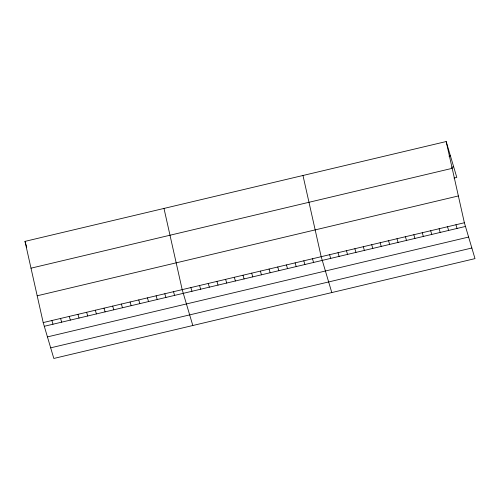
<?xml version="1.0" encoding="UTF-8"?>
<svg xmlns="http://www.w3.org/2000/svg" width="500" height="500" viewBox="0 0 500 500"><rect width="100%" height="100%" fill="white"/><g stroke="black" fill="none" stroke-linecap="round" stroke-linejoin="round"><path stroke-width="0.75" d="M446.175 141.544L464.375 222.75L475 258.625L53.825 358.456L43.194 322.581L25 241.375L446.175 141.544L456.806 177.419L453.994 178.081M449.012 156.194L450.419 155.863M451.556 167.3L453.656 166.8M31.006 268.175L452.181 168.344M37.194 295.788L458.369 195.95M43.194 322.581L464.375 222.75M44.294 326.281L465.469 226.45M47.438 336.9L468.612 237.062M50.675 347.837L471.856 248.006M455.95 224.744L457.044 228.444M447.525 226.744L448.625 230.444M439.106 228.738L440.2 232.438M430.681 230.738L431.775 234.438M422.256 232.731L423.35 236.431M413.831 234.731L414.925 238.425M405.406 236.725L406.506 240.425M396.987 238.725L398.081 242.419M388.562 240.719L389.656 244.419M380.138 242.719L381.231 246.412M371.712 244.713L372.812 248.412M363.294 246.706L364.387 250.406M354.869 248.706L355.962 252.406M346.444 250.7L347.537 254.4M338.019 252.7L339.119 256.4M329.594 254.694L330.694 258.394M331.8 292.569L321.175 256.694L302.975 175.487M312.488 258.75L313.581 262.45M303.8 260.812L304.894 264.513M295.113 262.869L296.206 266.569M286.425 264.931L287.519 268.625M277.738 266.988L278.837 270.688M269.05 269.05L270.15 272.744M260.369 271.106L261.462 274.806M251.681 273.163L252.775 276.863M242.994 275.225L244.088 278.925M234.306 277.281L235.4 280.981M225.619 279.344L226.713 283.044M216.931 281.4L218.025 285.1M208.244 283.463L209.338 287.156M199.556 285.519L200.656 289.219M190.869 287.581L191.969 291.275M192.812 325.513L182.188 289.637L163.988 208.431M173.5 291.694L174.594 295.394M164.812 293.756L165.906 297.456M156.125 295.812L157.219 299.513M147.438 297.875L148.531 301.575M138.75 299.931L139.844 303.631M130.062 301.994L131.163 305.694M121.375 304.05L122.475 307.75M112.688 306.112L113.787 309.806M104.006 308.169L105.1 311.869M95.319 310.231L96.412 313.925M86.631 312.288L87.725 315.988M77.944 314.344L79.037 318.044M69.256 316.406L70.35 320.106M60.569 318.463L61.662 322.163M51.881 320.525L52.981 324.225M25 241.375L26.725 247.2"/></g></svg>
